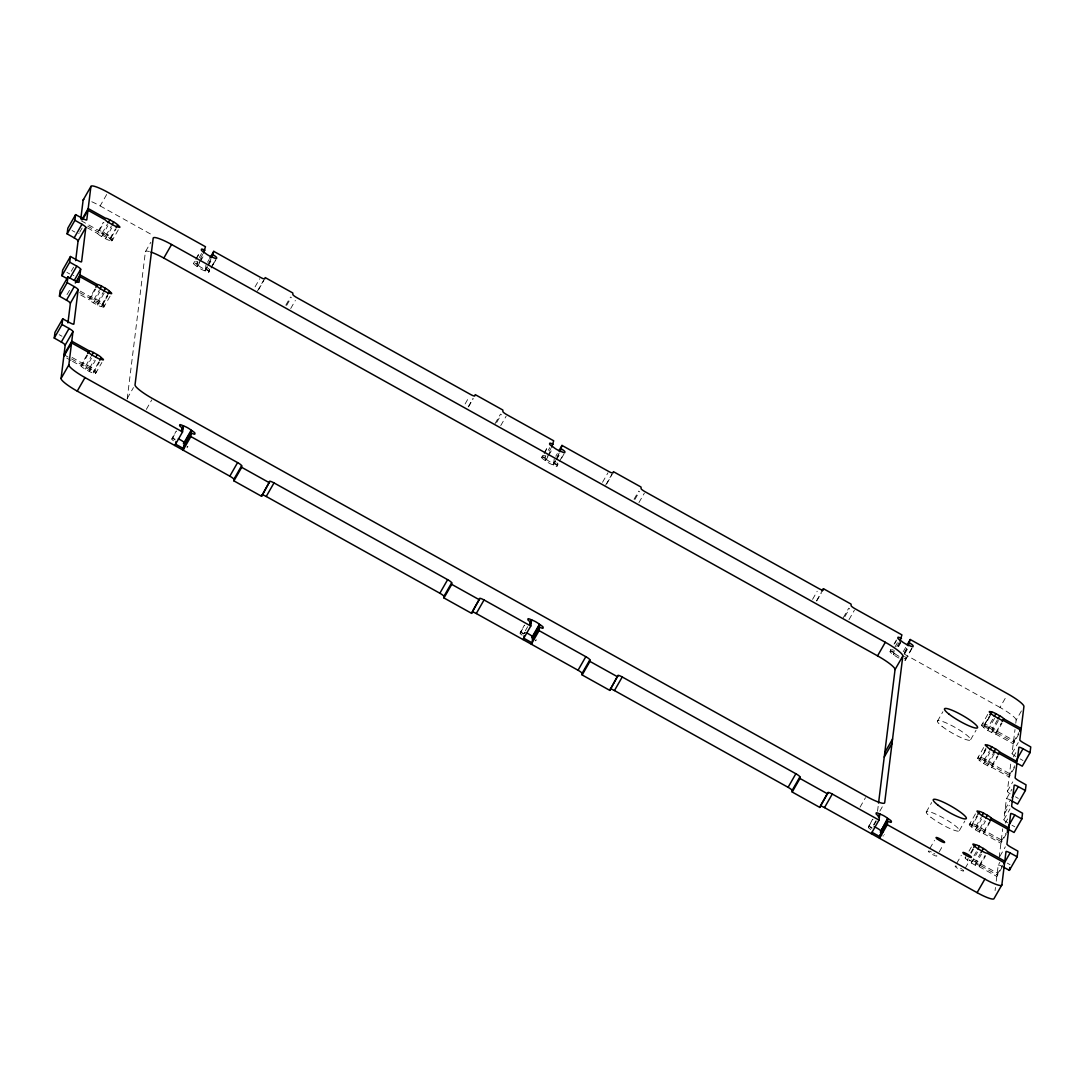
<?xml version="1.0" encoding="UTF-8"?>
<svg xmlns="http://www.w3.org/2000/svg" width="1085" height="1085" viewBox="0 0 1085 1085"><rect width="100%" height="100%" fill="white"/><g stroke="black" fill="none" stroke-linecap="round" stroke-linejoin="round"><path stroke-width="0.75" stroke-dasharray="5 3.75" d="M72.532 361.319L81.266 366.188A4.76 0.787 29.8 0 0 85.254 369.185L89.133 371.341A4.76 0.787 29.8 0 0 93.31 372.901L93.31 372.806A4.76 0.787 29.8 0 0 95.683 373.321L101.895 362.458M95.683 373.321A4.76 0.787 29.8 0 0 93.5 371.287L98.952 361.698M110.1 296.151L103.889 307.001A4.76 0.787 29.8 0 0 101.705 304.98L101.719 304.885A4.76 0.787 29.8 0 0 97.718 301.888L93.853 299.731A4.76 0.787 29.8 0 0 89.675 298.172L95.114 288.678M118.306 229.83L112.081 240.68A4.76 0.787 29.8 0 1 109.721 240.178L115.946 229.315M112.081 240.68A4.76 0.787 29.8 0 0 109.91 238.659L109.924 238.564A4.76 0.787 29.8 0 0 105.923 235.581L102.058 233.424A4.76 0.787 29.8 0 0 97.881 231.851L103.319 222.357M127.352 398.982A20.615 3.431 29.8 0 1 127.257 398.412L145.404 251.747L150.842 242.253M173.478 440.781A4.76 0.787 29.8 0 1 171.878 439.154L175.906 431.491M208.795 272.064L208.89 271.264A4.76 0.787 29.8 0 0 205.54 268.497L206.326 267.141A4.76 0.787 29.8 0 1 209.676 269.907L208.795 272.064A4.76 0.787 29.8 0 1 205.241 270.979L204.794 270.721A4.76 0.787 29.8 0 1 201.037 269.134A4.76 0.787 29.8 0 1 197.402 266.612L196.941 266.354A4.76 0.787 29.8 0 1 193.591 263.587L194.513 261.349A4.76 0.787 29.8 0 1 198.026 262.529L197.253 263.886A4.76 0.787 29.8 0 0 193.7 262.801M193.591 263.587L194.473 261.444M197.253 263.886L197.551 261.485M205.54 268.497L205.987 264.916M522.102 635.132A4.76 0.787 29.8 0 1 520.108 633.22L524.136 625.557M557.12 465.343A4.76 0.787 29.8 0 0 553.77 462.576L554.543 461.22A4.76 0.787 29.8 0 1 557.893 463.987L557.025 466.143A4.76 0.787 29.8 0 1 553.472 465.058L553.011 464.8A4.76 0.787 29.8 0 1 549.268 463.214A4.76 0.787 29.8 0 1 545.619 460.677L545.172 460.433A4.76 0.787 29.8 0 1 541.822 457.667L542.744 455.429M541.822 457.667L542.703 455.51A4.76 0.787 29.8 0 1 546.257 456.595L545.484 457.951A4.76 0.787 29.8 0 0 541.917 456.866M545.484 457.951L545.782 455.564M553.77 462.576L554.218 458.982M556.985 466.224L557.893 463.987M870.767 829.496A4.76 0.787 29.8 0 1 868.339 827.299L872.354 819.636M898.99 658.053A4.76 0.787 29.8 0 1 893.85 654.757L893.403 654.499A4.76 0.787 29.8 0 1 890.053 651.746L890.961 649.508M890.053 651.746L890.921 649.589A4.76 0.787 29.8 0 1 891.07 649.454M877.534 811.282L878.348 804.717M911.563 648.559L905.256 660.209A4.76 0.787 29.8 0 1 904.51 660.304M1002.255 866.956L996.817 876.449L979.348 866.712A4.76 0.787 29.8 0 1 975.171 865.152L971.306 862.995A4.76 0.787 29.8 0 1 967.305 859.998L967.318 859.917A4.76 0.787 29.8 0 1 965.813 857.787M1006.365 833.795L1000.926 843.289L983.458 833.551A4.76 0.787 29.8 0 1 979.28 831.992L975.415 829.835A4.76 0.787 29.8 0 1 971.414 826.838L977.639 815.893M975.456 813.872L969.244 824.722A4.76 0.787 29.8 0 1 971.604 825.237L971.617 825.142A4.76 0.787 29.8 0 1 975.795 826.716L979.66 828.872A4.76 0.787 29.8 0 1 983.661 831.856L1001.699 841.933L1001.916 840.238L984.448 830.5A4.76 0.787 29.8 0 0 980.447 827.516L976.568 825.359A4.76 0.787 29.8 0 0 972.391 823.786L972.391 823.881A4.76 0.787 29.8 0 0 970.017 823.366A4.76 0.787 29.8 0 0 972.201 825.4A4.76 0.787 29.8 0 0 976.188 828.479L980.053 830.635A4.76 0.787 29.8 0 0 984.231 832.195M983.661 747.551L977.449 758.415A4.76 0.787 29.8 0 1 979.809 758.917L979.823 758.822A4.76 0.787 29.8 0 1 984 760.395L987.865 762.552A4.76 0.787 29.8 0 1 991.866 765.535L1009.904 775.612L1010.108 773.917L992.639 764.179A4.76 0.787 29.8 0 0 988.638 761.195L984.773 759.039A4.76 0.787 29.8 0 0 980.596 757.466L980.582 757.561A4.76 0.787 29.8 0 0 978.222 757.059A4.76 0.787 29.8 0 0 980.406 759.08A4.76 0.787 29.8 0 0 984.393 762.158L988.259 764.315A4.76 0.787 29.8 0 0 992.436 765.888M1018.666 734.314L1013.227 743.822L995.759 734.084A4.76 0.787 29.8 0 1 991.582 732.511L987.716 730.354A4.76 0.787 29.8 0 1 983.715 727.37L989.94 716.425M987.77 714.391L981.545 725.255A4.76 0.787 29.8 0 1 983.919 725.756L989.357 716.168M995.067 890.609L995.46 887.462M996.233 881.169L998.227 865.125L999.827 862.317M999.149 857.638L1002.716 828.818M1007.734 822.823A4.76 0.787 29.8 0 1 1003.842 819.731L1006.419 798.831L1011.912 789.243M1010.203 793.813A4.76 0.787 29.8 0 1 1007.355 791.345L1010.908 762.524M1015.926 756.53A4.76 0.787 29.8 0 1 1012.034 753.451L1014.99 729.527M1015.777 723.234L1016.157 720.087L1021.609 710.58M79.734 232.176L82.121 228.026M91.791 201.756A19.028 3.174 29.8 0 1 100.132 205.919L107.13 193.713M71.271 271.236L73.604 267.168M109.707 240.273A4.76 0.787 29.8 0 1 105.53 238.7L101.664 236.544A4.76 0.787 29.8 0 1 97.664 233.56L103.889 222.696M69.521 290.319L67.189 294.388L64.368 292.828M102.058 233.424L107.496 223.917M101.664 236.544L107.89 225.694M105.923 235.581L111.362 226.073M105.53 238.7L111.755 227.85M109.91 238.659L115.363 229.071M103.889 307.001A4.76 0.787 29.8 0 1 101.515 306.499A4.76 0.787 29.8 0 1 97.338 305.021L93.459 302.864A4.76 0.787 29.8 0 1 89.458 299.867L95.683 289.017M93.853 299.731L99.291 290.238M93.459 302.864L99.684 292.001M97.718 301.888L103.156 292.394M97.338 305.021L104.323 292.801M101.705 304.98L107.157 295.391M86.908 354.985L81.47 364.492A4.76 0.787 29.8 0 1 85.647 366.052L89.513 368.208A4.76 0.787 29.8 0 1 93.513 371.206M81.266 366.188L87.478 355.337M85.647 366.052L91.086 356.558M85.254 369.185L91.479 358.321M89.513 368.208L94.178 360.071M89.133 371.341L95.344 360.478M93.31 372.901L99.535 361.956M196.019 258.732L199.952 251.856M195.924 259.518L199.816 252.737M199.247 257.579L201.579 253.51M200.359 258.461L202.692 254.378M196.941 266.354L197.728 264.998A4.76 0.787 29.8 0 1 194.378 262.231M199.274 262.285L203.166 255.504M197.402 266.612L199.721 262.529M200.508 261.173L204.387 254.392M127.257 398.412L133.469 387.562M207.547 262.204L209.093 259.491M208.645 263.072L210.978 259.003M204.794 270.721L207.113 266.652M207.9 265.296L211.778 258.515M205.241 270.979L207.574 266.91M208.347 265.554L211.453 260.129M208.89 271.264L209.676 269.907M211.222 267.195L215.115 260.414M208.754 272.145L209.527 270.789A4.76 0.787 29.8 0 1 206.014 269.623L205.567 269.365A4.76 0.787 29.8 0 1 201.81 267.778A4.76 0.787 29.8 0 1 198.175 265.255L197.728 264.998M146.326 409.398L151.764 399.904M255.056 286.888L259.722 278.75M171.878 439.154L176.543 431.016M257.403 291.133L263.614 280.283M258.528 289.736L263.967 280.242M187.04 447.712L187.854 446.261A4.76 0.787 29.8 0 1 187.108 446.355M285.816 305.183L290.468 297.046M286.657 305.414L291.322 297.276M290.699 308.547L295.364 300.409M465.099 403.959L468.991 397.164M468.218 406.848L472.884 398.697M468.571 406.794L473.236 398.656M495.072 423.598L500.511 414.104M496.699 422.472L501.365 414.334M500.741 425.605L506.18 416.111M544.25 452.798L548.183 445.935M544.155 453.598L548.034 446.817M548.25 450.302L549.81 447.59M549.363 451.17L550.922 448.458M545.172 460.433L545.945 459.077A4.76 0.787 29.8 0 1 542.595 456.31M547.505 456.365L551.397 449.57M545.619 460.677L547.952 456.609M548.725 455.252L551.845 449.827M555.764 456.27L557.324 453.557M556.876 457.151L559.209 453.082M553.011 464.8L555.344 460.732M556.13 459.375L560.009 452.594M553.472 465.058L555.791 460.976M556.578 459.62L560.457 452.838M559.453 461.274L563.332 454.493M561.65 458.073L564.024 453.923M602.514 482.323L607.953 472.829M520.108 633.22L524.774 625.082M605.62 485.212L611.845 474.362M606.759 483.815L612.198 474.308M523.77 633.518L524.991 632.406L524.218 633.762M525.316 630.805L527.649 626.737M535.407 640.896L536.18 639.54M634.033 499.263L638.699 491.112M634.888 499.493L639.54 491.342M638.929 502.613L644.368 493.119M812.557 599.381L817.208 591.244M816.449 600.914L821.101 592.776M816.802 600.873L821.453 592.736M843.303 617.677L848.741 608.183M844.93 616.551L849.582 608.414M848.972 619.684L854.41 610.177M894.04 644.164L896.413 640.014M894.718 643.595L896.264 640.882M894.935 647.08L898.041 641.655M894.488 650.674L893.715 652.031A4.76 0.787 29.8 0 0 890.148 650.946M896.82 646.606L899.153 642.537M893.403 654.499L894.176 653.143A4.76 0.787 29.8 0 1 890.826 650.39M898.068 646.362L900.401 642.293M893.85 654.757L894.176 653.143M898.516 646.619L900.848 642.551M903.222 651.705L906.328 646.28M904.334 652.587L907.44 647.148M904.347 653.455L907.467 648.016M904.795 653.699L907.914 648.274M905.216 660.29L912.241 648.003M860.052 807.186L865.491 797.678M868.339 827.299L872.991 819.161M879.813 811.187L883.136 805.355M873.547 824.871L875.88 820.803M873.995 825.129L876.327 821.06M937.454 721.227L942.892 711.719M926.224 812.068L931.662 802.574M970.627 739.712L976.066 730.205M983.919 725.756L989.357 716.263M983.919 725.662A4.76 0.787 29.8 0 1 988.096 727.235L992.761 719.097M1016.157 720.087A19.028 3.174 29.8 0 0 1000.004 707.434L1007.002 695.227M987.716 730.354L994.701 718.148M996.532 732.728A4.76 0.787 29.8 0 1 992.355 731.154L988.489 728.998A4.76 0.787 29.8 0 1 984.488 726.014A4.76 0.787 29.8 0 1 982.332 723.898A4.76 0.787 29.8 0 1 984.692 724.4L984.705 724.305A4.76 0.787 29.8 0 1 988.883 725.879L992.748 728.035A4.76 0.787 29.8 0 1 996.749 731.019L1014.217 740.757L1014 742.466L995.976 732.375A4.76 0.787 29.8 0 0 991.975 729.391L997.413 719.897M991.582 732.511L998.58 720.304M979.809 758.917L986.034 748.067M985.845 749.586L979.619 760.436A4.76 0.787 29.8 0 0 983.607 763.514L987.486 765.671A4.76 0.787 29.8 0 0 991.663 767.244L1009.131 776.982L1014.57 767.475M985.831 749.667L979.606 760.531A4.76 0.787 29.8 0 1 977.449 758.415M995.976 732.375L1001.414 722.881M929.859 848.484L934.524 840.346M995.759 734.084L1001.97 723.22M984 760.395L989.439 750.888M983.607 763.514L989.832 752.664M987.865 762.552L992.531 754.414M987.486 765.671L994.47 753.465M939.203 851.901L943.096 845.12M991.866 765.535L997.305 756.042M991.663 767.244L997.875 756.381M959.384 830.554L964.823 821.06M1013.444 742.113L1018.883 732.619M1012.034 753.451L1018.259 742.588M971.604 825.237L977.056 815.649M1013.444 756.855L1015.818 752.692M975.795 826.716L981.233 817.208M975.415 829.835L981.627 818.972M956.672 863.416L961.324 855.278M1009.335 775.273L1014.773 765.779M979.66 828.872L984.326 820.721M979.28 831.992L985.492 821.128M965.148 857.882L965.921 856.526M969.027 851.101L971.36 847.032M970.614 852.959L972.96 848.809M967.305 859.998L968.078 858.642A4.76 0.787 29.8 0 0 968.335 858.995M971.197 853.217L973.53 849.053M983.661 831.856L989.1 822.362M1007.355 791.345L1012.793 781.851M983.458 833.551L990.442 821.345M965.23 868.19L969.895 860.052M974.018 855.794L976.351 851.725M971.306 862.995L977.517 852.132M1005.13 809.288L1010.569 799.781M973.76 859.225L976.337 860.663A4.76 0.787 29.8 0 1 980.338 863.66L997.807 873.398L997.603 875.093L979.565 865.016A4.76 0.787 29.8 0 0 975.564 862.019L980.23 853.881M1004.615 813.452L1009.281 805.314M975.171 865.152L981.396 854.288M1003.842 819.731L1010.054 808.881M979.565 865.016L985.004 855.509M979.348 866.712L985.573 855.862M1005.239 823.149L1007.626 818.985M1001.129 841.594L1005.795 833.443M999.922 856.282L1005.361 846.788M997.034 874.754L1002.472 865.247M72.071 230.522L74.906 232.068M66.89 272.389L69.725 273.949M59.187 334.709L62.008 336.255M100.132 205.919L153.351 235.581M903.927 653.889L1000.004 707.434M545.945 459.077L546.406 459.321A4.76 0.787 29.8 0 0 550.041 461.844A4.76 0.787 29.8 0 0 553.798 463.444L554.245 463.688A4.76 0.787 29.8 0 0 557.798 464.787M81.185 220.757L98.654 230.495A4.76 0.787 29.8 0 1 102.831 232.068L106.696 234.224A4.76 0.787 29.8 0 1 110.697 237.208L110.684 237.303A4.76 0.787 29.8 0 1 112.867 239.324A4.76 0.787 29.8 0 1 110.494 238.822A4.76 0.787 29.8 0 1 106.316 237.344L102.438 235.187A4.76 0.787 29.8 0 1 98.45 232.204L87.682 226.168M988.096 727.235L991.975 729.391M87.478 227.877L97.664 233.56M80.263 291.133L90.448 296.815A4.76 0.787 29.8 0 1 94.626 298.375L98.491 300.531A4.76 0.787 29.8 0 1 102.492 303.529L102.478 303.624A4.76 0.787 29.8 0 1 104.662 305.644A4.76 0.787 29.8 0 1 102.302 305.143A4.76 0.787 29.8 0 1 98.111 303.664L94.246 301.508A4.76 0.787 29.8 0 1 90.245 298.511L79.49 292.489M80.724 295.012L89.458 299.867M72.058 357.453L82.243 363.136A4.76 0.787 29.8 0 1 86.42 364.696L90.299 366.852A4.76 0.787 29.8 0 1 94.286 369.849A4.76 0.787 29.8 0 1 96.457 371.965A4.76 0.787 29.8 0 1 94.097 371.45L94.083 371.545A4.76 0.787 29.8 0 1 89.906 369.971L86.04 367.815A4.76 0.787 29.8 0 1 82.04 364.831L64.001 354.754M971.699 859.862L975.564 862.019M66.7 358.077L71.067 360.505M1020.158 758.917L1022.979 760.504M1015.479 796.824L1018.286 798.411M1011.966 825.21L1014.773 826.797M1007.273 863.104L1010.094 864.704M971.414 826.756A4.76 0.787 29.8 0 1 969.244 824.722M998.227 865.125A4.76 0.787 29.8 0 1 1002.323 866.495M883.529 835.775A4.76 0.787 29.8 0 1 882.783 835.857M868.434 826.512A4.76 0.787 29.8 0 1 871.987 827.597M520.203 632.433A4.76 0.787 29.8 0 1 523.295 633.274M187.162 446.708A4.76 0.787 29.8 0 1 187.176 446.83M171.972 438.354A4.76 0.787 29.8 0 1 175.065 439.194M73.821 275.319A4.76 0.787 29.8 0 1 73.237 275.441M79.002 233.451A4.76 0.787 29.8 0 1 78.662 233.601M904.714 658.568A4.76 0.787 29.8 0 1 905.351 659.422M983.729 727.275A4.76 0.787 29.8 0 1 981.545 725.255M1006.419 798.831A4.76 0.787 29.8 0 1 1010.528 800.201M145.404 251.747A20.615 3.431 29.8 0 1 149.391 251.571M936.748 855.658A4.91 0.814 29.8 0 1 933.588 855.048A4.91 0.814 29.8 0 1 928.421 851.508A4.91 0.814 29.8 0 1 931.581 852.118M933.805 853.353A4.91 0.814 29.8 0 1 934.822 854.017M962.503 869.587A4.91 0.814 29.8 0 1 961.771 870.618A4.91 0.814 29.8 0 1 955.465 866.725A4.91 0.814 29.8 0 1 958.394 867.051M960.605 868.285A4.91 0.814 29.8 0 1 961.635 868.949M904.524 656.439A4.76 0.787 29.8 0 1 906.124 658.066L906.029 658.853A4.76 0.787 29.8 0 1 904.632 658.744M899.031 656.33A4.76 0.787 29.8 0 1 894.623 653.401M892.318 649.698A4.76 0.787 29.8 0 1 893.552 650.213M175.092 439.981A4.76 0.787 29.8 0 1 172.651 437.798L172.759 436.997A4.76 0.787 29.8 0 1 176.312 438.082M523.309 634.06A4.76 0.787 29.8 0 1 520.881 631.863L520.976 631.077A4.76 0.787 29.8 0 1 524.543 632.162M536.085 640.34A4.76 0.787 29.8 0 1 535.8 640.489M871.987 828.425A4.76 0.787 29.8 0 1 869.112 825.943L869.207 825.142A4.76 0.787 29.8 0 1 872.299 825.997M980.135 865.355A4.76 0.787 29.8 0 1 975.957 863.796L972.079 861.639A4.76 0.787 29.8 0 1 969.434 859.944M101.515 306.499L107.727 295.73L101.515 306.499M215.793 259.857L211.127 267.995L215.752 259.939M884.275 834.501A4.76 0.787 29.8 0 0 884.316 834.419M930.781 817.181A19.028 3.174 29.8 0 0 958.706 831.124A19.028 3.174 29.8 0 0 938.918 815.635A19.028 3.174 29.8 0 0 930.781 817.181M942.011 726.34A19.028 3.174 29.8 0 0 969.949 740.268A19.028 3.174 29.8 0 0 950.162 724.78A19.028 3.174 29.8 0 0 942.011 726.34"/><path stroke-width="1.5" d="M523.011 639.58L530.782 626.018L484.046 599.964A4.76 0.787 29.8 0 0 479.801 598.472L471.609 613.351L443.968 597.957L451.74 584.381L451.672 582.794A4.76 0.787 29.8 0 0 447.63 579.661L274.003 482.906A4.76 0.787 29.8 0 0 269.758 481.414L261.566 496.293L233.926 480.886L233.858 479.299A4.76 0.787 29.8 0 0 229.817 476.179L77.225 391.129A19.028 3.174 29.8 0 1 61.072 378.489L65.195 345.125A4.76 0.787 29.8 0 0 61.303 342.033L54.25 338.059L54.955 332.376L62.727 318.814L69.779 322.693A4.76 0.787 29.8 0 0 73.888 324.076L78.147 289.681A4.76 0.787 29.8 0 0 74.241 286.603L67.202 282.615L67.907 276.933L74.96 280.812A4.76 0.787 29.8 0 0 79.069 282.195L79.761 276.566L97.23 286.304A4.76 0.787 29.8 0 0 101.23 289.288L105.109 291.445A4.76 0.787 29.8 0 0 109.273 293.018A4.76 0.787 29.8 0 0 111.646 293.425A4.76 0.787 29.8 0 0 109.477 291.404L109.49 291.309A4.76 0.787 29.8 0 0 105.489 288.325L101.624 286.169A4.76 0.787 29.8 0 0 97.447 284.596L79.978 274.871L80.67 269.243A4.76 0.787 29.8 0 0 76.777 266.151L69.725 262.177L70.43 256.494L77.496 260.373A4.76 0.787 29.8 0 0 81.592 261.756L85.851 227.362A4.76 0.787 29.8 0 0 81.958 224.283L74.906 220.296L75.611 214.627L82.677 218.505A4.76 0.787 29.8 0 0 86.773 219.875L87.966 210.246L105.435 219.984A4.76 0.787 29.8 0 0 109.436 222.981L113.301 225.137A4.76 0.787 29.8 0 0 117.478 226.697A4.76 0.787 29.8 0 0 119.852 227.118A4.76 0.787 29.8 0 0 117.682 225.083L117.695 225.002A4.76 0.787 29.8 0 0 113.694 222.005L109.829 219.848A4.76 0.787 29.8 0 0 105.652 218.288L88.183 208.551L90.909 186.512A19.028 3.174 29.8 0 1 107.903 192.357L205.472 246.729L203.465 253.022M67.948 322.896L70.376 303.244A4.76 0.787 29.8 0 0 66.483 300.165L59.431 296.178L60.136 290.509L67.907 276.933M67.596 278.926L61.953 275.739L62.659 270.07L70.43 256.494M75.652 260.59L78.079 240.938A4.76 0.787 29.8 0 0 74.187 237.846L67.134 233.872L67.84 228.189L75.611 214.627M54.25 338.059L62.021 324.496L62.727 318.814M80.792 218.967L83.138 200.088L90.909 186.512M64.571 355.093L64.774 353.398M61.072 378.489L68.843 364.913L71.556 342.887L89.024 352.625A4.76 0.787 29.8 0 0 93.025 355.609L96.904 357.765A4.76 0.787 29.8 0 0 101.081 359.338L101.081 359.243A4.76 0.787 29.8 0 0 103.455 359.745A4.76 0.787 29.8 0 0 101.271 357.724A4.76 0.787 29.8 0 0 97.284 354.646L93.418 352.489A4.76 0.787 29.8 0 0 89.241 350.916L71.773 341.178L72.966 331.549A4.76 0.787 29.8 0 0 69.074 328.47L62.021 324.496M101.271 357.724L99.739 360.342M175.865 441.758L175.567 444.145L183.853 448.77L184.301 445.175A4.76 0.787 29.8 0 0 184.775 445.42M174.78 445.501L182.551 431.939L182.999 428.344A4.76 0.787 29.8 0 1 179.649 425.578L179.744 424.791A4.76 0.787 29.8 0 1 183.311 425.876L183.758 426.12A4.76 0.787 29.8 0 1 187.515 427.721A4.76 0.787 29.8 0 1 191.15 430.243L191.597 430.501A4.76 0.787 29.8 0 1 194.947 433.254L194.852 434.054A4.76 0.787 29.8 0 1 191.285 432.969L183.528 446.532M183.379 447.739L183.08 450.126L190.851 436.563L191.285 432.969M211.765 257.647L213.759 251.34L260.495 277.394A4.76 0.787 29.8 0 0 264.74 278.886L265.174 277.57L292.801 292.977L292.869 294.564A4.76 0.787 29.8 0 0 296.91 297.683L470.537 394.452A4.76 0.787 29.8 0 0 474.782 395.944L475.216 394.628L502.843 410.035L502.911 411.622A4.76 0.787 29.8 0 0 506.953 414.755L553.689 440.795L551.695 447.101M524.082 635.837L523.797 638.224L532.084 642.849L532.532 639.255L539.516 627.049A4.76 0.787 29.8 0 0 543.083 628.134L543.178 627.333A4.76 0.787 29.8 0 0 539.828 624.567L539.381 624.323A4.76 0.787 29.8 0 0 535.732 621.786A4.76 0.787 29.8 0 0 531.989 620.2L531.528 619.942A4.76 0.787 29.8 0 0 527.975 618.857L527.88 619.657A4.76 0.787 29.8 0 0 531.23 622.424L530.782 626.018M531.311 644.205L539.082 630.629L539.516 627.049M559.982 451.726L561.989 445.42L608.726 471.473A4.76 0.787 29.8 0 0 612.971 472.952L613.391 471.649L641.032 487.043L641.099 488.63A4.76 0.787 29.8 0 0 645.141 491.763L818.768 588.531A4.76 0.787 29.8 0 0 823.013 590.023L823.434 588.707L851.074 604.114L851.142 605.701A4.76 0.787 29.8 0 0 855.183 608.821L901.92 634.874L899.926 641.181M878.552 803.063L895.057 669.553L902.828 655.991A20.615 3.431 29.8 0 0 885.319 642.279L171.593 244.505A20.615 3.431 29.8 0 0 153.175 238.185L135.028 384.849A20.615 3.431 29.8 0 0 152.537 398.548L866.264 796.322A20.615 3.431 29.8 0 0 884.695 802.642L902.828 655.991M871.241 833.66L879.013 820.084L879.46 816.503A4.76 0.787 29.8 0 1 876.11 813.736L876.205 812.936A4.76 0.787 29.8 0 1 879.759 814.021L880.206 814.279A4.76 0.787 29.8 0 1 883.963 815.866A4.76 0.787 29.8 0 1 887.598 818.388L888.059 818.646A4.76 0.787 29.8 0 1 891.409 821.413L891.3 822.199A4.76 0.787 29.8 0 1 887.747 821.114L880.749 833.334L880.315 836.915L872.014 832.303M879.677 837.077L879.976 834.691M879.528 838.271L887.299 824.709L887.747 821.114M908.213 645.792L910.22 639.499L1007.775 693.871A19.028 3.174 29.8 0 1 1023.928 706.511L1021.202 728.55L1019.656 731.263M973.733 847.439L975.293 844.727A4.76 0.787 29.8 0 0 972.919 844.32A4.76 0.787 29.8 0 0 975.09 846.341L975.076 846.436A4.76 0.787 29.8 0 0 979.077 849.419L982.942 851.576A4.76 0.787 29.8 0 0 987.119 853.149L1004.588 862.887L1001.862 884.912L994.091 898.489A19.028 3.174 29.8 0 1 977.097 892.643L824.505 807.606A4.76 0.787 29.8 0 0 820.26 806.114L819.826 807.43L792.199 792.023L792.131 790.436L799.903 776.874A4.76 0.787 29.8 0 0 795.861 773.741L622.234 676.972A4.76 0.787 29.8 0 0 617.989 675.494L609.784 690.372L582.157 674.965L582.089 673.378L589.86 659.816A4.76 0.787 29.8 0 0 585.819 656.683L539.082 630.629M1007.355 830.73L1008.901 828.018L991.432 818.28A4.76 0.787 29.8 0 0 987.431 815.296L983.566 813.14A4.76 0.787 29.8 0 0 979.389 811.58L979.375 811.661A4.76 0.787 29.8 0 0 977.015 811.16A4.76 0.787 29.8 0 0 979.185 813.18A4.76 0.787 29.8 0 0 983.173 816.259L987.052 818.416A4.76 0.787 29.8 0 0 991.229 819.989L1008.697 829.727L1006.921 844.062A4.76 0.787 29.8 0 0 1010.813 847.154L1017.866 851.128L1017.16 856.811L1009.389 870.373L1003.747 867.268M990.13 714.906L991.69 712.099A4.76 0.787 29.8 0 1 995.867 713.659L999.746 715.815A4.76 0.787 29.8 0 1 1003.734 718.812L1021.202 728.55M1008.901 828.018L1010.678 813.655A4.76 0.787 29.8 0 1 1014.787 815.025L1021.853 818.904L1014.082 832.48L1007.016 828.601M1009.389 870.373L1009.742 867.539M1021.853 818.904L1022.545 813.235L1015.506 809.247A4.76 0.787 29.8 0 1 1011.613 806.169L1014.19 785.255A4.76 0.787 29.8 0 1 1018.3 786.639L1025.366 790.517L1017.594 804.093L1011.939 800.988M1025.366 790.517L1026.057 784.848L1019.018 780.861A4.76 0.787 29.8 0 1 1015.112 777.782L1016.903 763.406L999.421 753.668A4.76 0.787 29.8 0 1 995.257 752.108L991.378 749.952A4.76 0.787 29.8 0 1 987.377 746.955L987.391 746.873A4.76 0.787 29.8 0 1 985.221 744.839A4.76 0.787 29.8 0 1 987.581 745.354L987.594 745.259A4.76 0.787 29.8 0 1 991.771 746.819L995.637 748.976A4.76 0.787 29.8 0 1 999.638 751.973L1017.106 761.711L1018.883 747.362A4.76 0.787 29.8 0 1 1022.992 748.745L1030.045 752.624L1022.273 766.186L1016.631 763.08M1030.045 752.624L1030.75 746.941L1023.697 742.967A4.76 0.787 29.8 0 1 1019.805 739.875L1020.999 730.246L1003.53 720.508A4.76 0.787 29.8 0 1 999.353 718.948L995.487 716.792A4.76 0.787 29.8 0 1 991.487 713.794A4.76 0.787 29.8 0 1 989.317 711.679A4.76 0.787 29.8 0 1 991.69 712.194M261.566 496.293L269.758 481.414M471.609 613.351L472.029 612.048A4.76 0.787 29.8 0 1 476.274 613.527L578.047 670.245A4.76 0.787 29.8 0 1 582.089 673.378M609.784 690.372L617.989 675.494M819.826 807.43L828.031 792.552A4.76 0.787 29.8 0 1 832.276 794.044L879.013 820.084M67.134 233.872L74.906 220.296M81.958 219.401L88.183 208.551M82.528 219.753L87.966 210.246M74.187 237.846L81.958 224.283M78.079 240.938L85.851 227.362M61.953 275.739L69.725 262.177M59.431 296.178L67.202 282.615M69.779 278.37L76.777 266.151M74.458 280.093L80.67 269.243M108.269 222.561L109.829 219.848M75.313 283.009L79.978 274.871M76.655 281.991L79.761 276.566M66.483 300.165L74.241 286.603M112.135 224.717L113.694 222.005M70.376 303.244L78.147 289.681M116.122 227.796L117.695 225.002M61.303 342.033L69.074 328.47M95.887 287.322L97.447 284.596M65.195 345.125L72.966 331.549M100.064 288.881L101.624 286.169M64.001 354.754L71.773 341.178M63.798 356.45L71.556 342.887M103.929 291.038L105.489 288.325M107.93 294.116L109.49 291.309M87.682 353.629L89.241 350.916M91.859 355.202L93.418 352.489M95.738 357.358L97.284 354.646M77.225 391.129L84.996 377.566A19.028 3.174 29.8 0 1 68.843 364.913M150.978 252.073A20.615 3.431 29.8 0 1 163.821 258.067L171.593 244.505M209.866 258.135L213.759 251.34M181.751 428.589L183.311 425.876M181.426 430.189L183.758 426.12M181.453 431.057L182.999 428.344M183.379 443.806L191.15 430.243M185.955 443.562A4.76 0.787 29.8 0 0 184.599 442.707L191.597 430.501M229.817 476.179L237.588 462.603L190.851 436.563M233.858 479.299L241.629 465.736A4.76 0.787 29.8 0 0 237.588 462.603M233.926 480.886L241.697 467.323L241.629 465.736M262.055 494.909A4.76 0.787 29.8 0 1 266.232 496.469L274.003 482.906M443.968 597.957L443.901 596.37A4.76 0.787 29.8 0 0 439.859 593.237L447.63 579.661M443.901 596.37L451.672 582.794M558.883 450.845L561.989 445.42M472.802 610.692L479.801 598.472M476.274 613.527L484.046 599.964M529.982 622.668L531.528 619.942M529.656 624.268L531.989 620.2M529.67 625.136L531.23 622.424M531.609 637.885L539.381 624.323M534.186 637.641A4.76 0.787 29.8 0 0 532.83 636.786L539.828 624.567M578.047 670.245L585.819 656.683M582.157 674.965L589.928 661.402L589.86 659.816M610.218 689.056A4.76 0.787 29.8 0 1 614.463 690.548L622.234 676.972M821.887 591.42L823.434 588.707M792.131 790.436A4.76 0.787 29.8 0 0 788.09 787.317L795.861 773.741M792.199 792.023L799.971 778.46L799.903 776.874M895.057 669.553A20.615 3.431 29.8 0 0 877.548 655.855L885.319 642.279M907.101 644.924L910.22 639.499M821.033 804.758L828.031 792.552M824.505 807.606L832.276 794.044M884.79 752.57L892.562 739.007M884.234 757.059L892.006 743.496M878.213 816.734L879.759 814.021M878.66 816.991L880.206 814.279M882.81 831.992A4.76 0.787 29.8 0 0 881.061 830.852L887.598 818.388M880.288 832.209L888.059 818.646M990.144 714.812L991.69 712.099M994.321 716.385L995.867 713.659M998.186 718.541L999.746 715.815M1002.187 721.525L1003.734 718.812M990.212 749.532L991.771 746.819M993.304 753.044L995.637 748.976M998.078 754.685L999.638 751.973M977.829 814.374L979.389 811.58M982.006 815.852L983.566 813.14M1015.994 760.951L1022.992 748.745M985.885 818.009L987.431 815.296M989.886 821.006L991.432 818.28M977.91 849.012L979.47 846.3L983.335 848.456A4.76 0.787 29.8 0 1 987.336 851.44L1004.805 861.178L1005.998 851.549A4.76 0.787 29.8 0 1 1010.094 852.932L1017.16 856.811M1012.088 797.489L1018.3 786.639M981.003 852.525L983.335 848.456M1008.575 825.888L1014.787 815.025M1007.138 832.439L1008.697 829.727M977.097 892.643L984.868 879.081A19.028 3.174 29.8 0 0 1001.862 884.912M1003.883 863.782L1010.094 852.932M163.821 258.067L877.548 655.855M84.996 377.566L182.551 431.939M887.299 824.709L984.868 879.081M241.697 467.323L269.338 482.73M451.74 584.381L479.38 599.788M589.928 661.402L617.555 676.796M799.971 778.46L827.597 793.867M184.599 442.707L184.152 442.449A4.76 0.787 29.8 0 0 178.333 438.842M532.83 636.786L532.382 636.529A4.76 0.787 29.8 0 0 525.94 632.677M266.232 496.469L439.859 593.237M614.463 690.548L788.09 787.317M909.772 643.08A4.76 0.787 29.8 0 1 913.122 645.846L913.028 646.646A4.76 0.787 29.8 0 1 909.461 645.561L909.013 645.304A4.76 0.787 29.8 0 1 905.256 643.717A4.76 0.787 29.8 0 1 901.621 641.194L901.174 640.937A4.76 0.787 29.8 0 1 897.824 638.17L897.919 637.383A4.76 0.787 29.8 0 1 901.472 638.468M561.542 449.014A4.76 0.787 29.8 0 1 564.892 451.78L564.797 452.567A4.76 0.787 29.8 0 1 561.23 451.482L560.782 451.238A4.76 0.787 29.8 0 1 557.039 449.638A4.76 0.787 29.8 0 1 553.391 447.115L552.943 446.857A4.76 0.787 29.8 0 1 549.593 444.104L549.688 443.304A4.76 0.787 29.8 0 1 553.255 444.389M213.311 254.934A4.76 0.787 29.8 0 1 216.661 257.701L216.566 258.488A4.76 0.787 29.8 0 1 213.013 257.403L212.565 257.159A4.76 0.787 29.8 0 1 208.808 255.558A4.76 0.787 29.8 0 1 205.16 253.036L204.712 252.791A4.76 0.787 29.8 0 1 201.362 250.025L201.471 249.224A4.76 0.787 29.8 0 1 205.024 250.309M975.293 844.727A4.76 0.787 29.8 0 1 979.47 846.3M83.138 200.088A19.028 3.174 29.8 0 1 83.803 199.518M533.467 639.716A4.76 0.787 29.8 0 1 532.532 639.255M874.171 826.756A4.76 0.787 29.8 0 1 880.613 830.608M881.685 833.795A4.76 0.787 29.8 0 1 880.749 833.334M937.779 804.975A19.028 3.174 29.8 0 0 965.704 818.904A19.028 3.174 29.8 0 0 945.917 803.415A19.028 3.174 29.8 0 0 937.779 804.975M949.009 714.133A19.028 3.174 29.8 0 0 976.948 728.062A19.028 3.174 29.8 0 0 957.146 712.574A19.028 3.174 29.8 0 0 949.009 714.133M937.25 838.949A4.91 0.814 29.8 0 0 944.465 842.543A4.91 0.814 29.8 0 0 939.352 838.542A4.91 0.814 29.8 0 0 937.25 838.949M964.063 853.895A4.91 0.814 29.8 0 0 971.278 857.489A4.91 0.814 29.8 0 0 966.165 853.488A4.91 0.814 29.8 0 0 964.063 853.895"/></g></svg>
